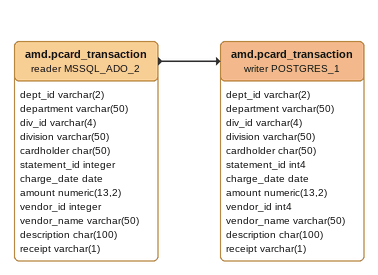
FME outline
amd.pcard_transaction (reader MSSQL_ADO_2)
    attributes: dept_id varchar(2), department varchar(50), div_id varchar(4), division varchar(50), cardholder char(50), statement_id integer, charge_date date, amount numeric(13,2), vendor_id integer, vendor_name varchar(50), description char(100), receipt varchar(1)
    -> amd.pcard_transaction (writer POSTGRES_1)
amd.pcard_transaction (writer POSTGRES_1)
    attributes: dept_id varchar(2), department varchar(50), div_id varchar(4), division varchar(50), cardholder char(50), statement_id int4, charge_date date, amount numeric(13,2), vendor_id int4, vendor_name varchar(50), description char(100), receipt varchar(1)
